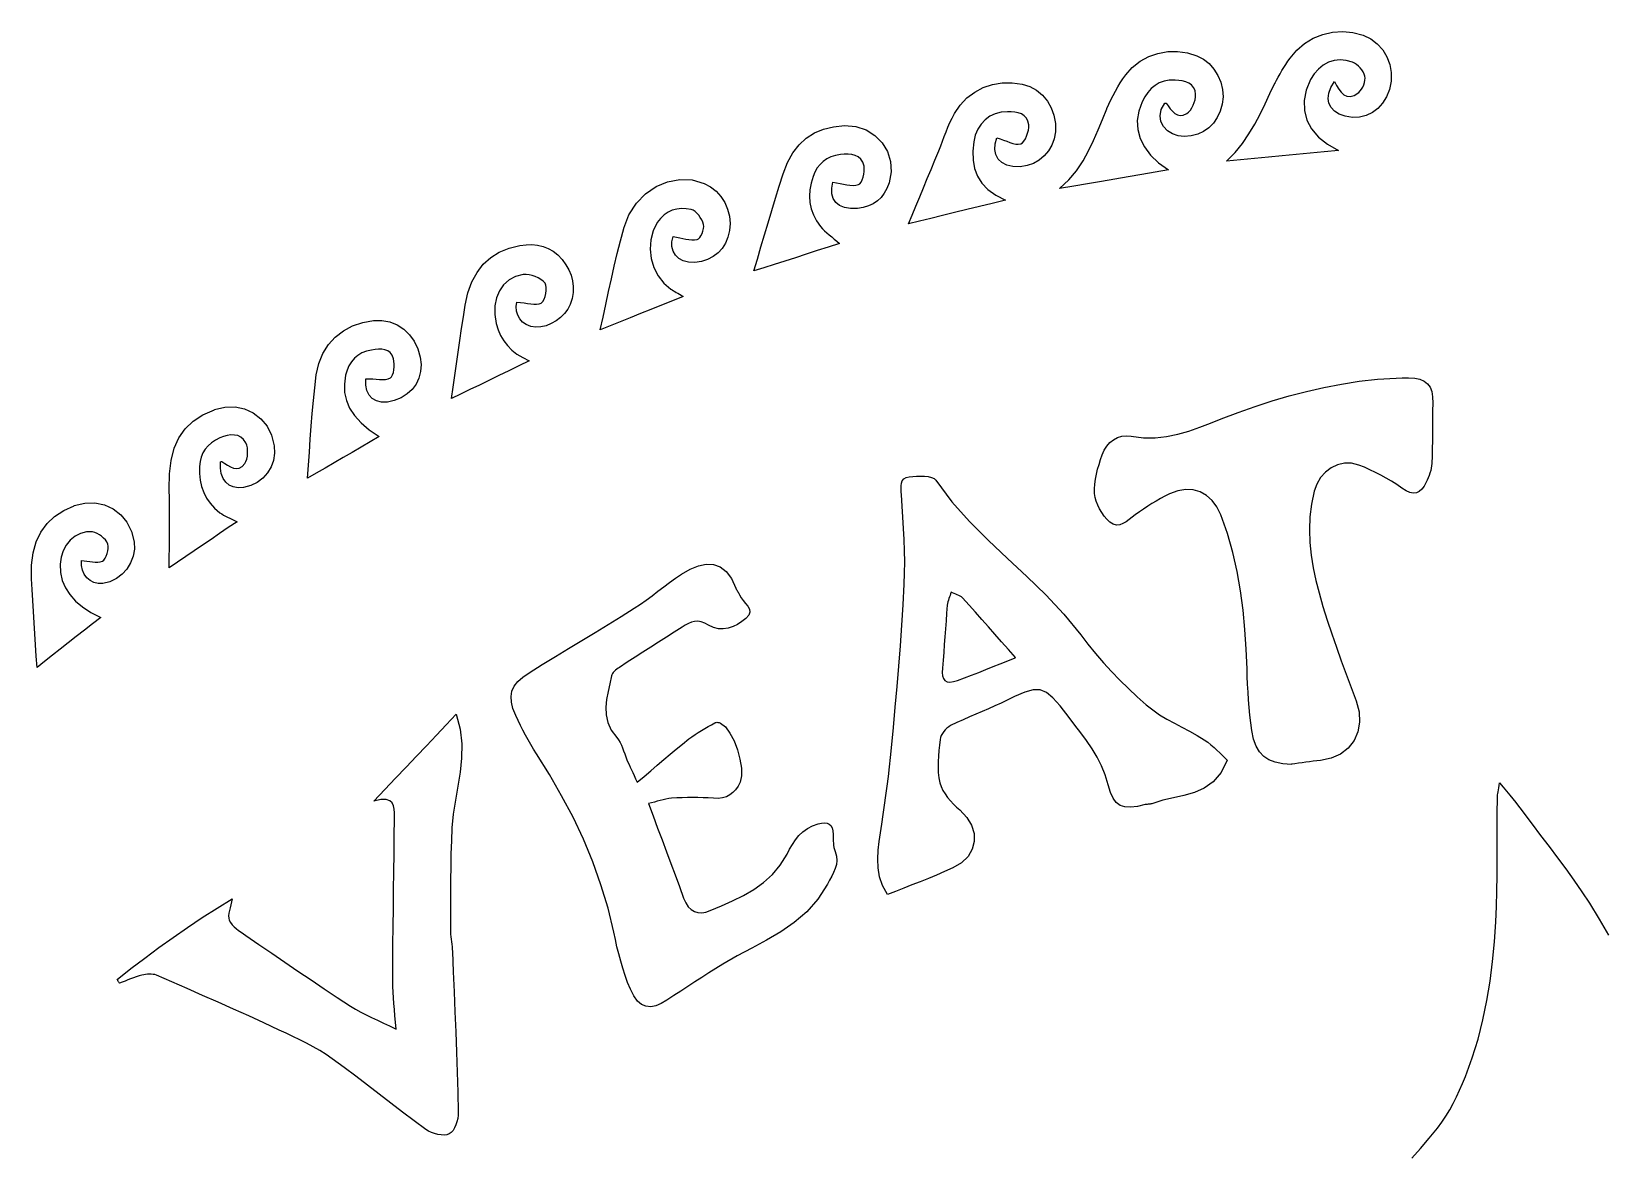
# Model space of a CAD drawing. Extents: x 24.7 to 52.1, y 24.7 to 52.1.
# Drawn here: x 30.2 to 39.66, y 45.29 to 52.05 of the extents above; entities that cross this region are included whole.
import ezdxf

# ---------------------------------------------------------------- set-up
doc = ezdxf.new("R2010")
doc.units = 0
doc.layers.add('Layer_1', color=7, linetype='CONTINUOUS')

msp = doc.modelspace()

# ---------------------------------------------------------------- linework, layer by layer
at = {"layer": 'Layer_1', "color": 7}
for points in [[(37.667395, 51.73895), (37.677295, 51.75865), (37.687705, 51.77815), (37.698575, 51.79745), (37.709885, 51.81655), (37.721585, 51.83545), (37.733655, 51.85415), (37.746055, 51.87265), (37.758745, 51.89085), (37.799375, 51.93935), (37.846405, 51.97955), (37.898665, 52.01125), (37.954975, 52.03395), (38.014165, 52.04745), (38.075055, 52.05145), (38.136475, 52.04545), (38.197245, 52.02935), (38.243335, 52.00755), (38.283055, 51.97795), (38.315835, 51.94165), (38.341085, 51.89995), (38.358235, 51.85395), (38.366735, 51.80495), (38.365944, 51.75415), (38.355314, 51.70275), (38.337914, 51.65885), (38.314704, 51.62105), (38.286334, 51.58965), (38.253454, 51.56515), (38.216704, 51.54795), (38.176724, 51.53795), (38.134164, 51.53595), (38.089674, 51.54295), (38.053894, 51.55535), (38.025574, 51.57275), (38.004964, 51.59455), (37.992304, 51.62025), (37.987804, 51.64925), (37.991804, 51.68105), (38.004494, 51.71515), (38.026134, 51.75095), (38.038224, 51.72775), (38.051224, 51.70585), (38.065544, 51.68675), (38.081604, 51.67195), (38.099814, 51.66295), (38.120584, 51.66095), (38.144334, 51.66795), (38.171474, 51.68525), (38.180274, 51.69425), (38.188374, 51.70505), (38.195474, 51.71745), (38.201374, 51.73095), (38.205874, 51.74485), (38.208674, 51.75855), (38.209502, 51.77155), (38.208202, 51.78315), (38.204102, 51.79565), (38.197802, 51.80825), (38.189702, 51.82065), (38.180102, 51.83255), (38.169372, 51.84345), (38.157842, 51.85345), (38.145862, 51.86145), (38.133762, 51.86745), (38.096882, 51.87825), (38.060232, 51.88125), (38.024492, 51.87725), (37.990312, 51.86645), (37.958362, 51.84935), (37.929312, 51.82625), (37.903832, 51.79765), (37.882582, 51.76395), (37.855892, 51.70005), (37.843362, 51.63745), (37.844662, 51.57705), (37.859572, 51.51965), (37.887762, 51.46615), (37.928932, 51.41735), (37.982792, 51.37415), (38.049052, 51.33735), (37.964532, 51.32935), (37.880272, 51.32135), (37.796232, 51.31335), (37.712382, 51.30535), (37.628672, 51.29735), (37.545082, 51.28935), (37.461562, 51.28135), (37.378082, 51.27335), (37.428352, 51.32455), (37.472442, 51.37895), (37.511432, 51.43595), (37.546392, 51.49505), (37.578392, 51.55565), (37.608502, 51.61715), (37.637792, 51.67905), (37.667342, 51.74075), (37.667342, 51.74074), (37.667343, 51.74072), (37.667343, 51.74071), (37.667343, 51.74069), (37.667344, 51.74068), (37.667344, 51.74067), (37.667345, 51.74065)], [(36.658804, 51.58831), (36.670584, 51.61471), (36.682944, 51.64111), (36.695924, 51.66721), (36.709564, 51.69301), (36.723914, 51.71841), (36.739024, 51.74331), (36.754934, 51.76761), (36.771694, 51.79121), (36.811324, 51.83581), (36.857804, 51.87231), (36.909684, 51.90041), (36.965504, 51.91991), (37.023824, 51.93051), (37.083194, 51.93151), (37.142154, 51.92351), (37.199264, 51.90591), (37.238124, 51.88561), (37.272534, 51.85841), (37.301894, 51.82551), (37.325594, 51.78801), (37.343034, 51.74711), (37.353594, 51.70391), (37.356694, 51.65971), (37.351694, 51.61561), (37.339154, 51.57231), (37.321344, 51.53411), (37.298614, 51.50121), (37.271314, 51.47371), (37.239794, 51.45181), (37.204414, 51.43561), (37.165514, 51.42531), (37.123454, 51.42131), (37.086474, 51.42431), (37.051984, 51.43621), (37.021944, 51.45541), (36.998314, 51.48081), (36.983044, 51.51131), (36.978144, 51.54571), (36.985444, 51.58291), (37.007034, 51.62181), (37.008134, 51.62172), (37.009334, 51.6217), (37.010534, 51.6217), (37.011734, 51.62169), (37.012934, 51.62163), (37.013934, 51.62149), (37.014807, 51.62123), (37.015459, 51.62081), (37.027229, 51.60431), (37.039459, 51.58771), (37.052429, 51.57231), (37.066429, 51.55941), (37.081759, 51.55041), (37.098699, 51.54641), (37.117539, 51.54841), (37.138569, 51.55861), (37.149709, 51.56761), (37.159979, 51.57941), (37.169179, 51.59341), (37.177079, 51.60891), (37.183479, 51.62531), (37.188179, 51.64201), (37.190879, 51.65831), (37.191489, 51.67361), (37.187889, 51.69721), (37.179389, 51.71601), (37.166779, 51.73061), (37.150789, 51.74151), (37.132169, 51.74951), (37.111669, 51.75451), (37.090039, 51.75751), (37.068019, 51.75951), (37.033399, 51.75877), (37.001939, 51.75277), (36.973489, 51.74227), (36.947899, 51.72737), (36.925019, 51.70837), (36.904709, 51.68547), (36.886809, 51.65907), (36.871169, 51.62947), (36.850479, 51.57287), (36.841479, 51.51707), (36.844179, 51.46247), (36.858339, 51.40947), (36.883889, 51.35827), (36.920729, 51.30937), (36.968739, 51.26307), (37.027799, 51.21977), (36.947639, 51.20607), (36.867569, 51.19237), (36.787329, 51.17867), (36.706639, 51.16487), (36.625239, 51.15087), (36.542869, 51.13667), (36.459249, 51.12227), (36.374109, 51.10767), (36.429239, 51.15977), (36.475789, 51.21537), (36.515249, 51.27387), (36.549129, 51.33457), (36.578919, 51.39687), (36.606129, 51.46017), (36.632259, 51.52377), (36.658799, 51.58697), (36.658794, 51.58696), (36.65879, 51.58694), (36.658785, 51.58693), (36.65878, 51.58691), (36.658776, 51.58689), (36.658771, 51.58688), (36.658767, 51.58687)], [(35.649154, 51.33572), (35.660374, 51.36382), (35.671204, 51.39212), (35.681894, 51.42052), (35.692724, 51.44882), (35.703944, 51.47692), (35.715824, 51.50462), (35.728634, 51.53182), (35.742634, 51.55832), (35.777054, 51.60932), (35.818044, 51.65262), (35.864684, 51.68792), (35.916024, 51.71492), (35.971134, 51.73342), (36.029074, 51.74342), (36.088924, 51.74405), (36.149734, 51.73505), (36.195424, 51.72045), (36.236334, 51.69815), (36.271894, 51.66895), (36.301514, 51.63365), (36.324614, 51.59315), (36.340624, 51.54815), (36.348924, 51.49965), (36.349009, 51.44835), (36.342109, 51.40695), (36.328329, 51.36875), (36.308339, 51.33425), (36.282769, 51.30415), (36.252259, 51.27895), (36.217429, 51.25935), (36.178919, 51.24595), (36.137369, 51.23895), (36.094369, 51.23995), (36.057949, 51.24895), (36.028479, 51.26435), (36.006319, 51.28565), (35.991829, 51.31205), (35.985329, 51.34275), (35.987229, 51.37685), (35.997939, 51.41365), (36.018459, 51.40665), (36.038419, 51.39965), (36.057719, 51.39265), (36.076259, 51.38565), (36.093939, 51.37965), (36.110659, 51.37565), (36.126319, 51.37478), (36.140819, 51.37678), (36.150719, 51.38278), (36.160219, 51.39298), (36.168919, 51.40668), (36.176519, 51.42278), (36.182719, 51.44028), (36.187119, 51.45818), (36.189419, 51.47538), (36.189297, 51.49078), (36.184297, 51.51368), (36.174797, 51.53178), (36.161447, 51.54578), (36.144937, 51.55608), (36.125947, 51.56308), (36.105157, 51.56708), (36.083247, 51.56908), (36.060887, 51.56973), (36.022917, 51.56673), (35.987637, 51.55773), (35.955527, 51.54233), (35.927057, 51.52133), (35.902707, 51.49513), (35.882947, 51.46403), (35.868257, 51.42833), (35.859157, 51.38843), (35.853757, 51.33243), (35.855157, 51.27933), (35.864157, 51.22953), (35.881457, 51.18323), (35.907867, 51.14073), (35.944157, 51.10233), (35.991087, 51.06833), (36.049417, 51.03893), (35.970187, 51.01943), (35.892837, 51.00043), (35.817357, 50.98183), (35.743737, 50.96373), (35.671967, 50.94613), (35.602037, 50.92893), (35.533947, 50.91223), (35.467687, 50.89603), (35.489677, 50.94923), (35.511947, 51.00313), (35.534457, 51.05753), (35.557167, 51.11243), (35.580017, 51.16773), (35.602977, 51.22333), (35.625987, 51.27903), (35.649017, 51.33483), (35.649017, 51.33483), (35.649017, 51.33483), (35.649017, 51.33483), (35.649017, 51.33483), (35.649016, 51.33483), (35.649016, 51.33483), (35.649016, 51.33483)], [(34.714293, 51.19708), (34.740513, 51.26398), (34.772343, 51.32178), (34.809823, 51.37058), (34.852983, 51.41058), (34.901843, 51.44198), (34.956443, 51.46498), (35.016803, 51.47968), (35.082953, 51.48668), (35.150943, 51.48068), (35.212293, 51.46028), (35.265373, 51.42708), (35.308563, 51.38318), (35.340243, 51.33068), (35.358793, 51.27158), (35.362593, 51.20808), (35.350023, 51.14218), (35.337283, 51.10938), (35.321313, 51.08048), (35.302143, 51.05548), (35.279823, 51.03438), (35.254393, 51.01718), (35.225903, 51.00388), (35.194383, 50.99488), (35.159883, 50.98888), (35.117673, 50.98796), (35.081933, 50.99396), (35.052833, 51.00646), (35.030543, 51.02486), (35.015253, 51.04856), (35.007153, 51.07706), (35.006385, 51.10976), (35.013185, 51.14606), (35.035085, 51.14306), (35.056315, 51.13906), (35.076825, 51.13506), (35.096575, 51.13106), (35.115505, 51.12806), (35.133585, 51.12706), (35.150765, 51.12806), (35.166995, 51.13206), (35.174895, 51.13706), (35.182295, 51.14706), (35.188795, 51.16066), (35.194295, 51.17666), (35.198395, 51.19406), (35.200895, 51.21166), (35.201469, 51.22826), (35.199869, 51.24286), (35.191869, 51.26686), (35.179889, 51.28526), (35.164529, 51.29856), (35.146379, 51.30756), (35.126029, 51.31256), (35.104069, 51.31456), (35.081099, 51.31433), (35.057699, 51.31233), (35.028039, 51.30733), (35.000959, 51.29833), (34.976479, 51.28643), (34.954599, 51.27143), (34.935339, 51.25323), (34.918699, 51.23193), (34.904689, 51.20753), (34.893309, 51.18003), (34.881559, 51.14013), (34.874459, 51.10073), (34.872159, 51.06193), (34.874859, 51.02383), (34.882659, 50.98653), (34.895699, 50.95023), (34.914149, 50.91493), (34.938169, 50.88083), (34.949939, 50.86723), (34.962679, 50.85433), (34.976259, 50.84183), (34.990559, 50.82963), (35.005449, 50.81743), (35.020819, 50.80493), (35.036529, 50.79193), (35.052469, 50.77823), (34.985349, 50.75663), (34.918759, 50.73523), (34.852829, 50.71403), (34.787699, 50.69313), (34.723489, 50.67253), (34.660339, 50.65233), (34.598379, 50.63253), (34.537749, 50.61313), (34.559229, 50.68503), (34.580639, 50.75743), (34.602099, 50.83023), (34.623729, 50.90333), (34.645659, 50.97663), (34.668009, 51.04993), (34.690909, 51.12323), (34.714479, 51.19633), (34.714479, 51.19632), (34.714479, 51.19631), (34.714479, 51.19631), (34.714479, 51.1963), (34.71448, 51.19629), (34.71448, 51.19628), (34.71448, 51.19628)], [(33.756854, 50.87041), (33.787924, 50.95061), (33.832174, 51.01971), (33.887214, 51.07661), (33.950654, 51.12021), (34.020094, 51.14941), (34.093144, 51.16301), (34.167414, 51.16001), (34.240504, 51.13901), (34.277714, 51.11901), (34.310894, 51.09241), (34.339464, 51.06031), (34.362834, 51.02391), (34.380414, 50.98421), (34.391614, 50.94231), (34.395814, 50.89931), (34.392514, 50.85621), (34.382614, 50.81631), (34.367484, 50.78051), (34.347404, 50.74901), (34.322674, 50.72201), (34.293594, 50.69981), (34.260464, 50.68271), (34.223594, 50.67101), (34.183284, 50.66501), (34.146004, 50.66601), (34.113844, 50.67401), (34.087264, 50.68861), (34.066724, 50.70841), (34.052684, 50.73241), (34.045584, 50.75961), (34.045921, 50.78891), (34.054121, 50.81931), (34.073511, 50.81631), (34.092521, 50.81231), (34.111141, 50.80831), (34.129341, 50.80431), (34.147111, 50.80131), (34.164441, 50.79931), (34.181301, 50.79944), (34.197681, 50.80144), (34.205281, 50.80544), (34.212981, 50.81344), (34.220381, 50.82484), (34.226981, 50.83844), (34.232281, 50.85304), (34.235881, 50.86774), (34.237281, 50.88134), (34.236081, 50.89294), (34.231481, 50.90674), (34.224781, 50.92104), (34.216381, 50.93534), (34.206681, 50.94884), (34.195911, 50.96094), (34.184461, 50.97104), (34.172681, 50.97904), (34.160921, 50.98304), (34.131481, 50.98704), (34.102621, 50.98754), (34.074621, 50.98454), (34.047761, 50.97754), (34.022321, 50.96584), (33.998591, 50.94974), (33.976841, 50.92914), (33.957361, 50.90394), (33.932411, 50.85474), (33.918391, 50.80104), (33.914891, 50.74504), (33.921391, 50.68884), (33.937491, 50.63454), (33.962731, 50.58434), (33.996671, 50.54034), (34.038861, 50.50464), (34.046461, 50.49964), (34.054361, 50.49464), (34.062661, 50.48964), (34.071461, 50.48464), (34.080961, 50.47964), (34.091161, 50.47364), (34.102221, 50.46764), (34.114261, 50.46064), (34.048431, 50.43414), (33.983721, 50.40814), (33.920051, 50.38254), (33.857351, 50.35734), (33.795541, 50.33254), (33.734551, 50.30804), (33.674301, 50.28384), (33.614721, 50.25994), (33.632011, 50.33634), (33.648881, 50.41274), (33.665601, 50.48914), (33.682451, 50.56544), (33.699691, 50.64164), (33.717601, 50.71764), (33.736461, 50.79334), (33.756531, 50.86874), (33.756532, 50.86873), (33.756533, 50.86872), (33.756534, 50.86871), (33.756535, 50.8687), (33.756536, 50.8687), (33.756537, 50.86869), (33.756538, 50.86868)], [(32.804354, 50.40792), (32.820854, 50.48192), (32.844414, 50.54742), (32.875024, 50.60452), (32.912654, 50.65322), (32.957304, 50.69362), (33.008944, 50.72582), (33.067564, 50.74982), (33.133144, 50.76572), (33.169614, 50.77072), (33.205064, 50.77155), (33.239304, 50.76855), (33.272144, 50.76055), (33.303394, 50.74845), (33.332874, 50.73145), (33.360384, 50.70925), (33.385734, 50.68155), (33.407824, 50.65105), (33.425984, 50.61965), (33.439894, 50.58725), (33.449194, 50.55395), (33.453594, 50.51965), (33.452821, 50.48445), (33.446521, 50.44825), (33.434351, 50.41105), (33.420101, 50.38325), (33.400721, 50.35735), (33.377131, 50.33395), (33.350261, 50.31365), (33.321021, 50.29705), (33.290341, 50.28475), (33.259141, 50.27775), (33.228341, 50.27575), (33.197751, 50.28075), (33.171261, 50.29105), (33.149171, 50.30615), (33.131771, 50.32535), (33.119371, 50.34775), (33.112271, 50.37265), (33.110771, 50.39915), (33.115171, 50.42655), (33.136741, 50.42455), (33.157881, 50.42155), (33.178331, 50.41855), (33.197821, 50.41555), (33.216081, 50.41355), (33.232851, 50.41357), (33.247871, 50.41557), (33.260871, 50.42057), (33.269771, 50.42957), (33.277571, 50.44297), (33.283871, 50.45957), (33.288471, 50.47797), (33.291071, 50.49667), (33.291407, 50.51407), (33.289207, 50.52877), (33.284107, 50.53927), (33.272517, 50.55117), (33.258287, 50.56207), (33.242047, 50.57207), (33.224437, 50.58007), (33.206077, 50.58607), (33.187607, 50.59007), (33.169657, 50.59207), (33.152867, 50.59146), (33.106887, 50.58026), (33.067387, 50.55956), (33.034817, 50.53046), (33.009597, 50.49396), (32.992167, 50.45126), (32.982967, 50.40346), (32.982415, 50.35166), (32.990915, 50.29696), (33.002005, 50.25976), (33.016825, 50.22546), (33.035445, 50.19386), (33.057945, 50.16496), (33.084415, 50.13856), (33.114935, 50.11456), (33.149595, 50.09296), (33.188465, 50.07366), (33.126445, 50.04346), (33.065535, 50.01386), (33.005705, 49.98476), (32.946935, 49.95616), (32.889215, 49.92806), (32.832515, 49.90046), (32.776815, 49.87336), (32.722095, 49.84676), (32.732095, 49.91626), (32.741895, 49.98596), (32.751695, 50.05596), (32.761595, 50.12616), (32.771705, 50.19646), (32.782115, 50.26676), (32.792945, 50.33706), (32.804295, 50.40736), (32.804295, 50.40741), (32.804296, 50.40745), (32.804297, 50.4075), (32.804297, 50.40754), (32.804297, 50.40759), (32.804298, 50.40764), (32.804298, 50.40768)], [(31.909709, 49.98917), (31.924389, 50.05657), (31.948829, 50.11717), (31.982189, 50.17067), (32.023659, 50.21657), (32.072399, 50.25447), (32.127589, 50.28387), (32.188409, 50.30447), (32.254019, 50.31587), (32.303649, 50.31592), (32.350879, 50.30692), (32.394819, 50.28912), (32.434599, 50.26342), (32.469339, 50.23052), (32.498149, 50.19112), (32.520159, 50.14592), (32.534479, 50.09562), (32.539279, 50.05142), (32.536479, 50.00942), (32.526349, 49.97022), (32.509249, 49.93432), (32.485519, 49.90232), (32.455489, 49.87482), (32.419499, 49.85232), (32.377879, 49.83532), (32.337369, 49.82632), (32.301559, 49.82565), (32.270849, 49.83265), (32.245639, 49.84705), (32.226329, 49.86825), (32.213329, 49.89555), (32.207029, 49.92835), (32.20784, 49.96615), (32.22898, 49.96558), (32.24968, 49.96458), (32.26977, 49.96258), (32.28907, 49.96158), (32.30741, 49.96126), (32.32462, 49.96226), (32.34052, 49.96526), (32.35494, 49.97126), (32.36234, 49.97826), (32.36824, 49.98916), (32.37274, 50.00326), (32.37584, 50.01946), (32.37744, 50.03686), (32.377626, 50.05436), (32.376326, 50.07106), (32.373626, 50.08586), (32.365226, 50.10746), (32.353336, 50.12326), (32.338556, 50.13396), (32.321486, 50.13996), (32.302706, 50.14296), (32.282816, 50.14323), (32.262406, 50.14123), (32.242066, 50.13823), (32.211206, 50.13123), (32.183666, 50.12063), (32.159416, 50.10643), (32.138396, 50.08883), (32.120566, 50.06793), (32.105886, 50.04383), (32.094306, 50.01663), (32.085806, 49.98653), (32.078306, 49.93373), (32.079706, 49.88353), (32.090196, 49.83563), (32.110046, 49.78963), (32.139486, 49.74523), (32.178746, 49.70213), (32.228066, 49.65993), (32.287666, 49.61823), (32.232906, 49.58643), (32.178426, 49.55483), (32.124206, 49.52343), (32.070216, 49.49213), (32.016446, 49.46093), (31.962866, 49.42993), (31.909466, 49.39893), (31.856216, 49.36803), (31.862316, 49.44663), (31.868016, 49.52483), (31.873516, 49.60273), (31.879216, 49.68043), (31.885316, 49.75783), (31.892216, 49.83493), (31.900316, 49.91183), (31.909816, 49.98853), (31.909816, 49.98856), (31.909816, 49.98859), (31.909816, 49.98863), (31.909816, 49.98866), (31.909815, 49.98869), (31.909815, 49.98872), (31.909815, 49.98876)], [(37.766843, 47.64983), (37.714733, 47.65383), (37.670003, 47.66283), (37.632163, 47.67703), (37.600723, 47.69733), (37.575183, 47.72453), (37.555053, 47.75933), (37.539843, 47.80233), (37.529063, 47.85433), (37.522663, 47.90003), (37.517363, 47.94593), (37.512963, 47.99203), (37.509363, 48.03823), (37.506463, 48.08453), (37.504063, 48.13083), (37.502163, 48.17713), (37.500463, 48.22333), (37.495263, 48.34156), (37.487663, 48.45935), (37.476733, 48.57656), (37.461643, 48.69306), (37.441523, 48.80869), (37.415513, 48.92332), (37.382763, 49.03681), (37.342403, 49.14902), (37.319043, 49.19652), (37.290313, 49.23552), (37.256723, 49.26572), (37.218803, 49.28682), (37.177063, 49.29842), (37.132013, 49.30042), (37.084183, 49.29242), (37.034083, 49.27392), (37.007303, 49.26082), (36.980923, 49.24672), (36.954923, 49.23172), (36.929263, 49.21602), (36.903913, 49.19972), (36.878853, 49.18302), (36.854043, 49.16592), (36.829463, 49.14862), (36.811133, 49.13492), (36.792633, 49.12052), (36.773923, 49.10692), (36.754973, 49.09572), (36.735743, 49.08872), (36.716193, 49.08672), (36.696293, 49.09172), (36.675993, 49.10542), (36.659083, 49.12222), (36.643013, 49.14122), (36.628143, 49.16192), (36.614833, 49.18392), (36.603463, 49.20672), (36.594363, 49.22992), (36.587963, 49.25312), (36.584563, 49.27582), (36.58387, 49.30462), (36.58577, 49.33382), (36.58987, 49.36322), (36.59577, 49.39272), (36.60317, 49.42212), (36.61167, 49.45132), (36.62087, 49.48022), (36.63047, 49.50852), (36.64233, 49.53632), (36.6578, 49.56112), (36.6765, 49.58242), (36.69803, 49.59982), (36.72201, 49.61292), (36.74805, 49.62092), (36.77576, 49.62392), (36.80475, 49.62092), (36.87771, 49.61092), (36.94859, 49.61048), (37.01768, 49.61848), (37.08525, 49.63268), (37.15158, 49.65188), (37.21695, 49.67478), (37.28163, 49.69978), (37.3459, 49.72538), (37.44685, 49.76408), (37.5484, 49.80008), (37.650619, 49.83318), (37.753579, 49.86328), (37.857348, 49.89018), (37.961999, 49.91378), (38.0676, 49.93398), (38.174222, 49.95048), (38.210832, 49.95548), (38.247602, 49.95948), (38.284502, 49.96248), (38.321502, 49.96548), (38.358572, 49.96748), (38.395672, 49.96948), (38.432772, 49.97048), (38.469842, 49.9712), (38.507722, 49.9692), (38.539302, 49.9632), (38.564942, 49.9522), (38.584982, 49.9362), (38.599782, 49.915), (38.609682, 49.8885), (38.615082, 49.8565), (38.616282, 49.8189), (38.615453, 49.7737), (38.614964, 49.7285), (38.614663, 49.6833), (38.6144, 49.638), (38.614021, 49.5928), (38.613377, 49.5476), (38.612277, 49.5023), (38.610677, 49.4571), (38.609377, 49.4428), (38.606977, 49.4284), (38.603577, 49.414), (38.599377, 49.3997), (38.594477, 49.3855), (38.588977, 49.3715), (38.583077, 49.3577), (38.576877, 49.3443), (38.563997, 49.321), (38.550067, 49.3027), (38.534817, 49.2897), (38.517997, 49.2817), (38.499337, 49.2797), (38.478587, 49.2837), (38.455477, 49.2937), (38.429757, 49.3096), (38.399587, 49.3301), (38.368667, 49.3499), (38.337057, 49.3688), (38.304827, 49.3868), (38.272057, 49.4038), (38.238807, 49.4197), (38.205157, 49.4344), (38.171167, 49.4479), (38.128037, 49.4586), (38.085377, 49.45869), (38.044337, 49.44869), (38.006067, 49.43049), (37.971697, 49.40459), (37.942367, 49.37199), (37.919227, 49.33369), (37.903407, 49.29069), (37.887057, 49.21309), (37.877757, 49.13579), (37.874857, 49.05879), (37.877657, 48.98209), (37.885557, 48.90579), (37.897857, 48.82999), (37.913877, 48.75469), (37.932947, 48.67999), (37.956577, 48.59769), (37.982037, 48.51589), (38.009017, 48.43449), (38.037237, 48.35339), (38.066397, 48.27259), (38.096207, 48.19199), (38.126377, 48.11159), (38.156607, 48.03129), (38.173967, 47.96609), (38.176867, 47.90349), (38.166257, 47.84499), (38.142987, 47.79239), (38.107947, 47.74729), (38.062017, 47.71139), (38.006077, 47.68629), (37.941017, 47.67369), (37.919087, 47.67169), (37.897217, 47.66869), (37.875397, 47.66569), (37.853617, 47.66269), (37.831867, 47.65969), (37.810147, 47.65669), (37.788437, 47.65369), (37.766737, 47.65069), (37.766733, 47.65068), (37.766729, 47.65067), (37.766725, 47.65066), (37.766722, 47.65065), (37.766718, 47.65064), (37.766714, 47.65063), (37.76671, 47.65062)], [(31.297287, 49.78033), (31.360487, 49.79553), (31.421527, 49.79653), (31.478887, 49.78483), (31.531047, 49.76103), (31.576477, 49.72603), (31.613647, 49.68073), (31.641037, 49.62613), (31.657117, 49.56313), (31.659317, 49.51863), (31.652817, 49.47593), (31.638397, 49.43603), (31.616777, 49.39993), (31.588697, 49.36863), (31.554887, 49.34303), (31.516067, 49.32423), (31.472977, 49.31313), (31.440007, 49.31113), (31.410877, 49.31613), (31.385887, 49.32733), (31.365337, 49.34463), (31.349537, 49.36763), (31.338787, 49.39593), (31.333387, 49.42923), (31.333635, 49.46723), (31.334735, 49.46742), (31.335935, 49.46768), (31.337135, 49.46797), (31.338335, 49.46824), (31.339535, 49.46845), (31.340635, 49.46855), (31.341582, 49.46849), (31.342333, 49.46823), (31.359413, 49.45743), (31.376923, 49.44663), (31.394653, 49.43663), (31.412403, 49.42963), (31.429973, 49.42663), (31.447153, 49.42963), (31.463753, 49.43863), (31.479563, 49.45613), (31.486563, 49.46883), (31.491863, 49.48373), (31.495463, 49.50023), (31.497263, 49.51763), (31.49729, 49.53513), (31.49549, 49.55193), (31.49189, 49.56733), (31.48639, 49.58073), (31.47247, 49.60083), (31.45612, 49.61513), (31.43775, 49.62413), (31.41778, 49.62813), (31.39662, 49.62838), (31.37468, 49.62538), (31.35238, 49.61938), (31.33013, 49.61038), (31.30343, 49.59708), (31.27976, 49.58158), (31.25925, 49.56378), (31.24202, 49.54358), (31.2282, 49.52098), (31.21791, 49.49598), (31.21131, 49.46858), (31.20841, 49.43858), (31.208745, 49.39738), (31.212845, 49.35768), (31.220945, 49.31978), (31.233365, 49.28368), (31.250335, 49.24968), (31.272115, 49.21778), (31.298965, 49.18828), (31.331145, 49.16128), (31.341485, 49.15428), (31.352435, 49.14728), (31.364035, 49.14128), (31.376335, 49.13528), (31.389385, 49.12928), (31.403225, 49.12228), (31.417895, 49.11528), (31.433445, 49.10728), (31.381115, 49.07168), (31.329165, 49.03638), (31.277615, 49.00138), (31.226495, 48.96668), (31.175825, 48.93228), (31.125615, 48.89818), (31.075895, 48.86448), (31.026685, 48.83108), (31.026843, 48.89178), (31.027216, 48.95178), (31.027655, 49.01118), (31.02801, 49.07008), (31.02813, 49.12858), (31.027866, 49.18678), (31.027068, 49.24478), (31.025568, 49.30258), (31.026868, 49.39408), (31.036938, 49.47588), (31.056078, 49.54828), (31.084558, 49.61158), (31.122638, 49.66608), (31.170598, 49.71208), (31.228708, 49.74978), (31.297228, 49.77958), (31.297236, 49.77959), (31.297244, 49.7796), (31.297252, 49.77961), (31.29726, 49.77962), (31.297268, 49.77963), (31.297276, 49.77964), (31.297284, 49.77965)], [(37.381998, 47.67583), (37.344428, 47.60023), (37.297608, 47.54553), (37.243538, 47.50743), (37.184218, 47.48163), (37.121638, 47.46383), (37.057798, 47.44983), (36.994688, 47.43523), (36.934318, 47.41583), (36.929018, 47.41383), (36.923518, 47.41283), (36.917818, 47.41183), (36.912018, 47.41108), (36.906218, 47.41048), (36.900318, 47.40988), (36.894518, 47.40917), (36.888818, 47.40821), (36.841588, 47.39761), (36.801298, 47.39261), (36.767258, 47.39461), (36.738758, 47.40361), (36.715098, 47.42071), (36.695588, 47.44651), (36.679528, 47.48191), (36.666218, 47.52761), (36.648858, 47.58631), (36.626428, 47.64161), (36.599748, 47.69401), (36.569638, 47.74411), (36.536918, 47.79241), (36.502398, 47.83941), (36.466908, 47.88571), (36.431258, 47.93181), (36.377478, 48.00061), (36.333708, 48.05041), (36.295348, 48.08241), (36.257788, 48.09791), (36.216428, 48.09805), (36.166658, 48.08405), (36.103868, 48.05715), (36.023458, 48.01855), (35.985788, 48.00085), (35.947758, 47.98395), (35.909498, 47.96745), (35.871138, 47.95115), (35.832808, 47.93475), (35.794648, 47.91805), (35.756788, 47.90075), (35.719358, 47.88265), (35.708598, 47.87565), (35.697988, 47.86765), (35.687858, 47.85765), (35.678558, 47.84655), (35.670458, 47.83475), (35.663858, 47.82255), (35.659158, 47.81045), (35.656658, 47.79875), (35.653058, 47.76615), (35.649658, 47.73325), (35.646858, 47.70025), (35.645058, 47.66725), (35.644644, 47.63445), (35.645944, 47.60195), (35.649444, 47.57005), (35.655444, 47.53885), (35.662644, 47.51625), (35.673114, 47.49405), (35.686314, 47.47235), (35.701724, 47.45125), (35.718814, 47.43095), (35.737074, 47.41155), (35.755984, 47.39315), (35.775014, 47.37595), (35.816974, 47.33145), (35.845484, 47.28405), (35.860504, 47.23545), (35.862004, 47.18705), (35.849974, 47.14055), (35.824364, 47.09745), (35.785154, 47.05935), (35.732314, 47.02775), (35.684044, 47.00595), (35.635354, 46.98505), (35.586354, 46.96485), (35.537144, 46.94515), (35.487834, 46.92585), (35.438534, 46.90665), (35.389344, 46.88745), (35.340384, 46.86795), (35.311544, 46.92175), (35.293384, 46.97525), (35.284084, 47.02845), (35.281784, 47.08145), (35.284784, 47.13415), (35.291184, 47.18665), (35.299184, 47.23895), (35.306884, 47.29115), (35.314684, 47.34825), (35.322684, 47.40545), (35.330684, 47.46265), (35.338584, 47.51985), (35.346184, 47.57705), (35.353284, 47.63435), (35.359784, 47.69165), (35.365384, 47.74905), (35.376384, 47.8717), (35.387314, 47.99439), (35.397994, 48.11712), (35.408254, 48.23989), (35.417954, 48.36272), (35.426854, 48.4856), (35.434754, 48.60853), (35.441554, 48.73153), (35.443854, 48.79843), (35.444276, 48.86543), (35.443176, 48.93243), (35.440776, 48.99953), (35.437376, 49.06663), (35.433276, 49.13373), (35.428776, 49.20083), (35.424276, 49.26783), (35.422876, 49.28703), (35.421876, 49.30563), (35.422081, 49.32313), (35.424381, 49.33903), (35.429581, 49.35283), (35.438581, 49.36413), (35.452181, 49.37213), (35.471251, 49.37713), (35.492591, 49.37913), (35.515871, 49.38113), (35.539941, 49.38172), (35.563631, 49.3809), (35.585781, 49.3779), (35.605241, 49.3729), (35.620831, 49.3659), (35.631401, 49.3559), (35.727341, 49.22773), (35.832966, 49.10878), (35.945263, 48.9962), (36.061218, 48.8871), (36.177819, 48.77862), (36.292051, 48.66787), (36.4009, 48.55199), (36.501353, 48.4281), (36.544853, 48.371), (36.590293, 48.3152), (36.637513, 48.2607), (36.686343, 48.2075), (36.736613, 48.1556), (36.788153, 48.105), (36.840793, 48.0558), (36.894363, 48.008), (36.933653, 47.9767), (36.975433, 47.9483), (37.019073, 47.9221), (37.063963, 47.8974), (37.109483, 47.8733), (37.155013, 47.8492), (37.199933, 47.8243), (37.243623, 47.7978), (37.264133, 47.7836), (37.283633, 47.7683), (37.302163, 47.7522), (37.319773, 47.7358), (37.336503, 47.7196), (37.352403, 47.7039), (37.367523, 47.6891), (37.381903, 47.6757), (37.381909, 47.67569), (37.381914, 47.67569), (37.38192, 47.67568), (37.381926, 47.67567), (37.381931, 47.67567), (37.381937, 47.67566), (37.381942, 47.67566)], [(30.455912, 49.20424), (30.518432, 49.21914), (30.579212, 49.22005), (30.636622, 49.20795), (30.689022, 49.18385), (30.734772, 49.14875), (30.772232, 49.10365), (30.799772, 49.04945), (30.815752, 48.98725), (30.817352, 48.94315), (30.809952, 48.90025), (30.794462, 48.85985), (30.771812, 48.82315), (30.742912, 48.79135), (30.708672, 48.76565), (30.669992, 48.74725), (30.627792, 48.73725), (30.599312, 48.73686), (30.573432, 48.74286), (30.550612, 48.75446), (30.531302, 48.77106), (30.515962, 48.79206), (30.505052, 48.81686), (30.499052, 48.84476), (30.498351, 48.87516), (30.514861, 48.87316), (30.531681, 48.87116), (30.548561, 48.86816), (30.565241, 48.86616), (30.581481, 48.86516), (30.597021, 48.86516), (30.611611, 48.86716), (30.625001, 48.87116), (30.633501, 48.87716), (30.641301, 48.88746), (30.648101, 48.90066), (30.653601, 48.91566), (30.657501, 48.93146), (30.659501, 48.94706), (30.659353, 48.96136), (30.656753, 48.97346), (30.650953, 48.98556), (30.642553, 48.99766), (30.632033, 49.00936), (30.619943, 49.02016), (30.606803, 49.02916), (30.593113, 49.03716), (30.579393, 49.04316), (30.566153, 49.04616), (30.528583, 49.04633), (30.493163, 49.03733), (30.460713, 49.02053), (30.432053, 48.99673), (30.408003, 48.96693), (30.389393, 48.93223), (30.377043, 48.89373), (30.371743, 48.85233), (30.373943, 48.80233), (30.384073, 48.75513), (30.402193, 48.71083), (30.428393, 48.66943), (30.462743, 48.63093), (30.505323, 48.59533), (30.556213, 48.56273), (30.615493, 48.53303), (30.565723, 48.49403), (30.516433, 48.45543), (30.467653, 48.41723), (30.419393, 48.37943), (30.371683, 48.34203), (30.324533, 48.30513), (30.277973, 48.26863), (30.232023, 48.23263), (30.227723, 48.30023), (30.223423, 48.36743), (30.219123, 48.43433), (30.214823, 48.50093), (30.210623, 48.56723), (30.206523, 48.63333), (30.202623, 48.69933), (30.198923, 48.76523), (30.199123, 48.84613), (30.208623, 48.91973), (30.227373, 48.98593), (30.255253, 49.04463), (30.292163, 49.09573), (30.338003, 49.13913), (30.392673, 49.17483), (30.456073, 49.20273), (30.456072, 49.20278), (30.456072, 49.20284), (30.456071, 49.20289), (30.456071, 49.20295), (30.45607, 49.203), (30.456069, 49.20306), (30.456069, 49.20311)], [(33.836969, 47.5427), (33.878579, 47.5778), (33.918909, 47.6121), (33.958199, 47.6456), (33.996689, 47.6783), (34.034609, 47.7103), (34.072209, 47.7416), (34.109729, 47.7723), (34.147409, 47.8024), (34.165729, 47.8162), (34.184629, 47.8292), (34.203989, 47.8416), (34.223699, 47.8535), (34.243639, 47.8651), (34.263699, 47.8765), (34.283759, 47.8878), (34.303699, 47.8992), (34.307299, 47.9012), (34.311499, 47.90215), (34.315999, 47.90253), (34.320699, 47.9024), (34.325499, 47.9018), (34.330199, 47.9008), (34.334599, 47.8998), (34.338599, 47.8978), (34.367359, 47.8751), (34.394599, 47.8379), (34.419059, 47.7904), (34.439489, 47.7367), (34.454629, 47.6811), (34.463229, 47.6276), (34.464012, 47.5805), (34.455712, 47.5439), (34.443002, 47.519), (34.428562, 47.4978), (34.412222, 47.4802), (34.393802, 47.4663), (34.373132, 47.456), (34.350042, 47.449), (34.324352, 47.446), (34.295892, 47.44625), (34.264502, 47.44825), (34.233062, 47.44925), (34.201582, 47.45012), (34.170072, 47.45045), (34.138552, 47.45025), (34.107022, 47.44953), (34.075502, 47.44853), (34.044002, 47.44653), (34.026832, 47.44453), (34.009672, 47.44153), (33.992482, 47.43753), (33.975212, 47.43353), (33.957812, 47.42853), (33.940222, 47.42353), (33.922402, 47.41853), (33.904302, 47.41453), (33.932312, 47.34023), (33.959952, 47.26743), (33.987182, 47.19583), (34.013972, 47.12513), (34.040282, 47.05523), (34.066072, 46.98573), (34.091312, 46.91653), (34.115962, 46.84733), (34.128542, 46.81823), (34.143662, 46.79513), (34.161102, 46.77783), (34.180652, 46.76613), (34.202102, 46.76013), (34.225242, 46.75913), (34.249872, 46.76313), (34.275762, 46.77213), (34.343052, 46.80083), (34.409772, 46.83043), (34.474842, 46.86243), (34.537172, 46.89833), (34.595662, 46.93963), (34.649222, 46.98783), (34.696762, 47.04433), (34.737192, 47.11073), (34.752852, 47.14053), (34.769732, 47.16953), (34.788332, 47.19703), (34.809152, 47.22253), (34.832682, 47.24553), (34.859422, 47.26533), (34.889862, 47.28143), (34.924502, 47.29313), (34.944902, 47.29713), (34.962912, 47.29813), (34.978402, 47.29613), (34.991262, 47.29113), (35.001382, 47.28213), (35.008682, 47.26893), (35.012982, 47.25113), (35.014182, 47.22833), (35.014104, 47.21553), (35.014215, 47.20263), (35.014641, 47.18963), (35.015505, 47.17673), (35.016905, 47.16393), (35.019005, 47.15143), (35.021905, 47.13923), (35.025805, 47.12743), (35.033805, 47.09913), (35.036105, 47.07283), (35.033505, 47.04803), (35.027005, 47.02433), (35.017405, 47.00123), (35.005765, 46.97833), (34.992965, 46.95503), (34.979945, 46.93093), (34.923225, 46.84103), (34.856265, 46.76513), (34.781065, 46.70053), (34.699615, 46.64443), (34.613915, 46.59413), (34.525965, 46.54683), (34.437755, 46.49973), (34.351285, 46.45013), (34.308815, 46.42393), (34.266575, 46.39733), (34.224535, 46.37043), (34.182655, 46.34333), (34.140915, 46.31603), (34.099275, 46.28863), (34.057695, 46.26113), (34.016155, 46.23363), (33.981465, 46.21323), (33.948825, 46.20003), (33.918235, 46.19403), (33.889695, 46.19703), (33.863205, 46.20833), (33.838765, 46.22883), (33.816375, 46.25903), (33.796035, 46.29943), (33.779495, 46.34073), (33.764425, 46.38263), (33.750675, 46.42513), (33.738095, 46.46813), (33.726545, 46.51143), (33.715875, 46.55493), (33.705975, 46.59863), (33.696575, 46.64233), (33.661925, 46.7866), (33.619655, 46.92746), (33.570225, 47.06515), (33.514095, 47.1999), (33.451715, 47.33193), (33.383535, 47.46148), (33.310015, 47.58878), (33.231605, 47.71407), (33.214235, 47.74147), (33.197535, 47.76927), (33.181445, 47.79747), (33.165905, 47.82607), (33.150865, 47.85497), (33.136265, 47.88407), (33.122045, 47.91327), (33.108145, 47.94257), (33.091035, 47.98467), (33.081335, 48.02287), (33.079235, 48.05767), (33.084935, 48.08967), (33.098545, 48.11937), (33.120235, 48.14737), (33.150175, 48.17427), (33.188515, 48.20067), (33.267365, 48.24917), (33.346415, 48.29727), (33.425585, 48.34517), (33.504775, 48.39307), (33.583905, 48.44107), (33.662875, 48.48937), (33.741595, 48.53807), (33.819975, 48.58737), (33.856415, 48.61147), (33.892085, 48.63687), (33.927225, 48.66307), (33.962105, 48.68977), (33.996965, 48.71647), (34.032055, 48.74287), (34.067635, 48.76847), (34.103955, 48.79297), (34.155205, 48.82227), (34.204595, 48.84217), (34.251555, 48.85217), (34.295515, 48.85017), (34.335905, 48.83577), (34.372145, 48.80797), (34.403675, 48.76567), (34.429925, 48.70777), (34.432125, 48.70277), (34.434925, 48.69777), (34.438025, 48.69277), (34.441325, 48.68777), (34.444625, 48.68277), (34.447725, 48.67777), (34.450425, 48.67277), (34.452525, 48.66777), (34.461225, 48.65027), (34.474065, 48.63317), (34.488385, 48.61627), (34.501565, 48.59937), (34.510965, 48.58207), (34.514065, 48.56417), (34.508165, 48.54547), (34.490625, 48.52567), (34.466585, 48.50717), (34.440525, 48.49077), (34.412885, 48.47737), (34.384085, 48.46837), (34.354555, 48.46337), (34.324725, 48.46418), (34.295035, 48.47118), (34.265905, 48.48578), (34.242575, 48.49878), (34.221005, 48.50678), (34.200825, 48.50978), (34.181635, 48.50883), (34.163055, 48.50483), (34.144705, 48.49683), (34.126195, 48.48683), (34.107145, 48.47493), (34.060255, 48.44443), (34.013265, 48.41413), (33.966205, 48.38393), (33.919115, 48.35383), (33.872025, 48.32373), (33.824965, 48.29353), (33.777975, 48.26323), (33.731085, 48.23273), (33.723485, 48.22773), (33.715585, 48.22173), (33.707785, 48.21573), (33.700485, 48.20973), (33.693885, 48.20273), (33.688385, 48.19573), (33.684285, 48.18873), (33.681985, 48.18173), (33.672385, 48.13453), (33.662215, 48.08733), (33.653715, 48.04023), (33.649115, 47.99333), (33.650715, 47.94683), (33.660615, 47.90083), (33.681125, 47.85553), (33.714445, 47.81103), (33.725375, 47.79733), (33.734575, 47.78203), (33.742475, 47.76563), (33.749475, 47.74833), (33.755875, 47.73053), (33.762075, 47.71253), (33.768475, 47.69473), (33.775475, 47.67743), (33.781975, 47.66313), (33.788575, 47.64853), (33.795475, 47.63353), (33.802675, 47.61783), (33.810275, 47.60113), (33.818475, 47.58323), (33.827275, 47.56393), (33.836775, 47.54303), (33.836776, 47.54305), (33.836778, 47.54307), (33.836779, 47.5431), (33.836781, 47.54312), (33.836782, 47.54314), (33.836783, 47.54316), (33.836785, 47.54319)], [(36.108823, 48.29143), (36.067043, 48.33893), (36.026243, 48.38543), (35.986243, 48.43103), (35.946863, 48.47583), (35.907933, 48.51993), (35.869273, 48.56343), (35.830703, 48.60653), (35.792043, 48.64923), (35.785343, 48.65523), (35.777643, 48.66023), (35.769143, 48.66423), (35.760143, 48.66823), (35.750743, 48.67223), (35.741243, 48.67523), (35.731843, 48.67923), (35.722743, 48.68323), (35.719643, 48.67323), (35.716243, 48.66423), (35.712743, 48.65523), (35.709343, 48.64623), (35.706243, 48.63623), (35.703543, 48.62623), (35.701443, 48.61623), (35.700043, 48.60623), (35.696143, 48.55883), (35.692443, 48.51143), (35.688943, 48.46413), (35.685443, 48.41683), (35.681943, 48.36953), (35.678443, 48.32223), (35.674743, 48.27493), (35.670743, 48.22773), (35.669743, 48.20203), (35.671843, 48.18113), (35.677243, 48.16493), (35.686143, 48.15343), (35.698823, 48.14643), (35.715453, 48.14443), (35.736233, 48.14743), (35.761363, 48.15443), (35.803753, 48.16993), (35.846113, 48.18603), (35.888593, 48.20253), (35.931363, 48.21953), (35.974573, 48.23683), (36.018393, 48.25453), (36.062983, 48.27243), (36.108503, 48.29063), (36.108503, 48.29062), (36.108503, 48.29061), (36.108503, 48.29061), (36.108504, 48.2906), (36.108504, 48.29059), (36.108504, 48.29058), (36.108504, 48.29058)], [(30.713404, 46.358), (30.796004, 46.4231), (30.879544, 46.487), (30.964094, 46.5496), (31.049744, 46.6109), (31.136564, 46.6709), (31.224634, 46.7296), (31.314034, 46.7869), (31.404854, 46.8428), (31.401254, 46.8246), (31.396754, 46.8066), (31.392054, 46.789), (31.387854, 46.772), (31.384654, 46.7558), (31.383054, 46.7405), (31.383717, 46.7264), (31.387217, 46.7136), (31.394617, 46.6999), (31.404317, 46.6871), (31.415917, 46.6751), (31.428947, 46.6638), (31.442957, 46.653), (31.457487, 46.6427), (31.472087, 46.6327), (31.486317, 46.6227), (31.564597, 46.569), (31.642837, 46.5153), (31.721117, 46.4617), (31.799497, 46.4083), (31.878037, 46.3551), (31.956807, 46.3023), (32.035877, 46.2499), (32.115317, 46.198), (32.145207, 46.1796), (32.176197, 46.1624), (32.208337, 46.1459), (32.241707, 46.1297), (32.276357, 46.1134), (32.312367, 46.0966), (32.349797, 46.0789), (32.388717, 46.0599), (32.385517, 46.101), (32.382217, 46.1401), (32.378917, 46.1775), (32.375817, 46.2135), (32.373117, 46.2483), (32.371017, 46.2823), (32.369717, 46.3157), (32.369319, 46.3488), (32.369654, 46.4582), (32.370346, 46.5676), (32.37132, 46.67699), (32.37252, 46.78637), (32.37382, 46.89574), (32.37522, 47.00508), (32.37662, 47.1144), (32.37792, 47.22369), (32.378051, 47.23769), (32.378179, 47.25169), (32.378298, 47.26569), (32.378405, 47.27969), (32.378495, 47.29369), (32.378564, 47.30769), (32.378609, 47.32169), (32.378625, 47.33569), (32.378542, 47.35889), (32.377442, 47.38139), (32.373642, 47.40189), (32.365442, 47.41909), (32.351222, 47.43169), (32.329272, 47.43869), (32.297922, 47.43841), (32.255492, 47.42941), (32.321962, 47.49941), (32.386402, 47.56731), (32.449172, 47.63351), (32.510632, 47.69831), (32.571132, 47.76211), (32.631032, 47.82531), (32.690682, 47.88821), (32.750442, 47.95121), (32.773902, 47.86161), (32.783402, 47.77391), (32.782102, 47.68771), (32.773202, 47.60271), (32.759812, 47.51861), (32.745092, 47.43501), (32.732202, 47.35171), (32.724302, 47.26831), (32.720902, 47.19041), (32.718602, 47.11241), (32.717202, 47.03441), (32.716532, 46.95641), (32.716327, 46.87841), (32.716358, 46.80041), (32.716395, 46.72241), (32.716209, 46.64451), (32.716621, 46.62951), (32.717721, 46.61461), (32.719321, 46.59971), (32.721221, 46.58481), (32.723221, 46.56991), (32.725021, 46.55501), (32.726521, 46.54011), (32.72752, 46.52521), (32.73242, 46.40458), (32.73742, 46.28397), (32.74232, 46.16337), (32.74702, 46.04279), (32.75152, 45.9222), (32.75562, 45.80161), (32.75932, 45.681), (32.76242, 45.56036), (32.761763, 45.54246), (32.759063, 45.52326), (32.754463, 45.50366), (32.748163, 45.48456), (32.740263, 45.46676), (32.730963, 45.45116), (32.720403, 45.43866), (32.708733, 45.43066), (32.694383, 45.42566), (32.677523, 45.42366), (32.658953, 45.42439), (32.639463, 45.42739), (32.619863, 45.43239), (32.600943, 45.43939), (32.583503, 45.44739), (32.568343, 45.45639), (32.497433, 45.50879), (32.427143, 45.56209), (32.357253, 45.61589), (32.287533, 45.66989), (32.217743, 45.72379), (32.147653, 45.77729), (32.077033, 45.82999), (32.005653, 45.88159), (31.968413, 45.90689), (31.930083, 45.93079), (31.890843, 45.95339), (31.850873, 45.97499), (31.810343, 45.99569), (31.769423, 46.01569), (31.728283, 46.03529), (31.687103, 46.05459), (31.595443, 46.09689), (31.503583, 46.13879), (31.411533, 46.18029), (31.319333, 46.22149), (31.226993, 46.26239), (31.134553, 46.30309), (31.042033, 46.34359), (30.949453, 46.38399), (30.939753, 46.38699), (30.929293, 46.38899), (30.918293, 46.38999), (30.906953, 46.39009), (30.895473, 46.38936), (30.884073, 46.38836), (30.872953, 46.38636), (30.862323, 46.38436), (30.845083, 46.37936), (30.828003, 46.37436), (30.811053, 46.36836), (30.794193, 46.36236), (30.777373, 46.35536), (30.760573, 46.34836), (30.743743, 46.34136), (30.726853, 46.33536), (30.725153, 46.33836), (30.723453, 46.34136), (30.721753, 46.34436), (30.720053, 46.34736), (30.718353, 46.35036), (30.716653, 46.35336), (30.714953, 46.35636), (30.713253, 46.35936), (30.713248, 46.35938), (30.713242, 46.35939), (30.713237, 46.35941), (30.713231, 46.35943), (30.713226, 46.35945), (30.71322, 46.35946), (30.713214, 46.35948)]]:
    msp.add_lwpolyline(points, close=True, dxfattribs=at)
msp.add_lwpolyline([(38.490733, 45.28433), (38.543133, 45.34383), (38.594463, 45.40413), (38.644513, 45.46543), (38.670583, 45.50023), (38.694903, 45.53663), (38.717623, 45.57443), (38.738883, 45.61323), (38.758813, 45.65293), (38.777563, 45.69323), (38.795273, 45.73383), (38.812083, 45.77453), (38.853473, 45.88673), (38.888353, 46.00043), (38.917323, 46.11543), (38.940983, 46.23155), (38.959923, 46.3486), (38.974753, 46.46638), (38.986073, 46.58471), (38.994473, 46.70339), (38.998973, 46.79619), (39.001773, 46.88919), (39.003273, 46.98229), (39.00378, 47.07539), (39.003741, 47.16859), (39.003559, 47.26179), (39.003636, 47.35499), (39.004372, 47.44819), (39.004643, 47.45719), (39.005414, 47.46619), (39.006614, 47.47519), (39.008214, 47.48539), (39.010114, 47.49669), (39.012314, 47.50939), (39.014614, 47.52369), (39.017114, 47.53999), (39.038594, 47.51339), (39.058934, 47.48839), (39.078234, 47.46469), (39.096614, 47.44209), (39.114184, 47.42029), (39.131054, 47.39909), (39.147344, 47.37819), (39.163154, 47.35729), (39.213354, 47.29019), (39.263974, 47.22339), (39.314664, 47.15659), (39.365084, 47.08959), (39.414894, 47.02219), (39.463744, 46.95419), (39.511304, 46.88539), (39.557214, 46.81549), (39.616414, 46.72079), (39.672664, 46.62469)], dxfattribs=at)

doc.saveas('drawing.dxf')
